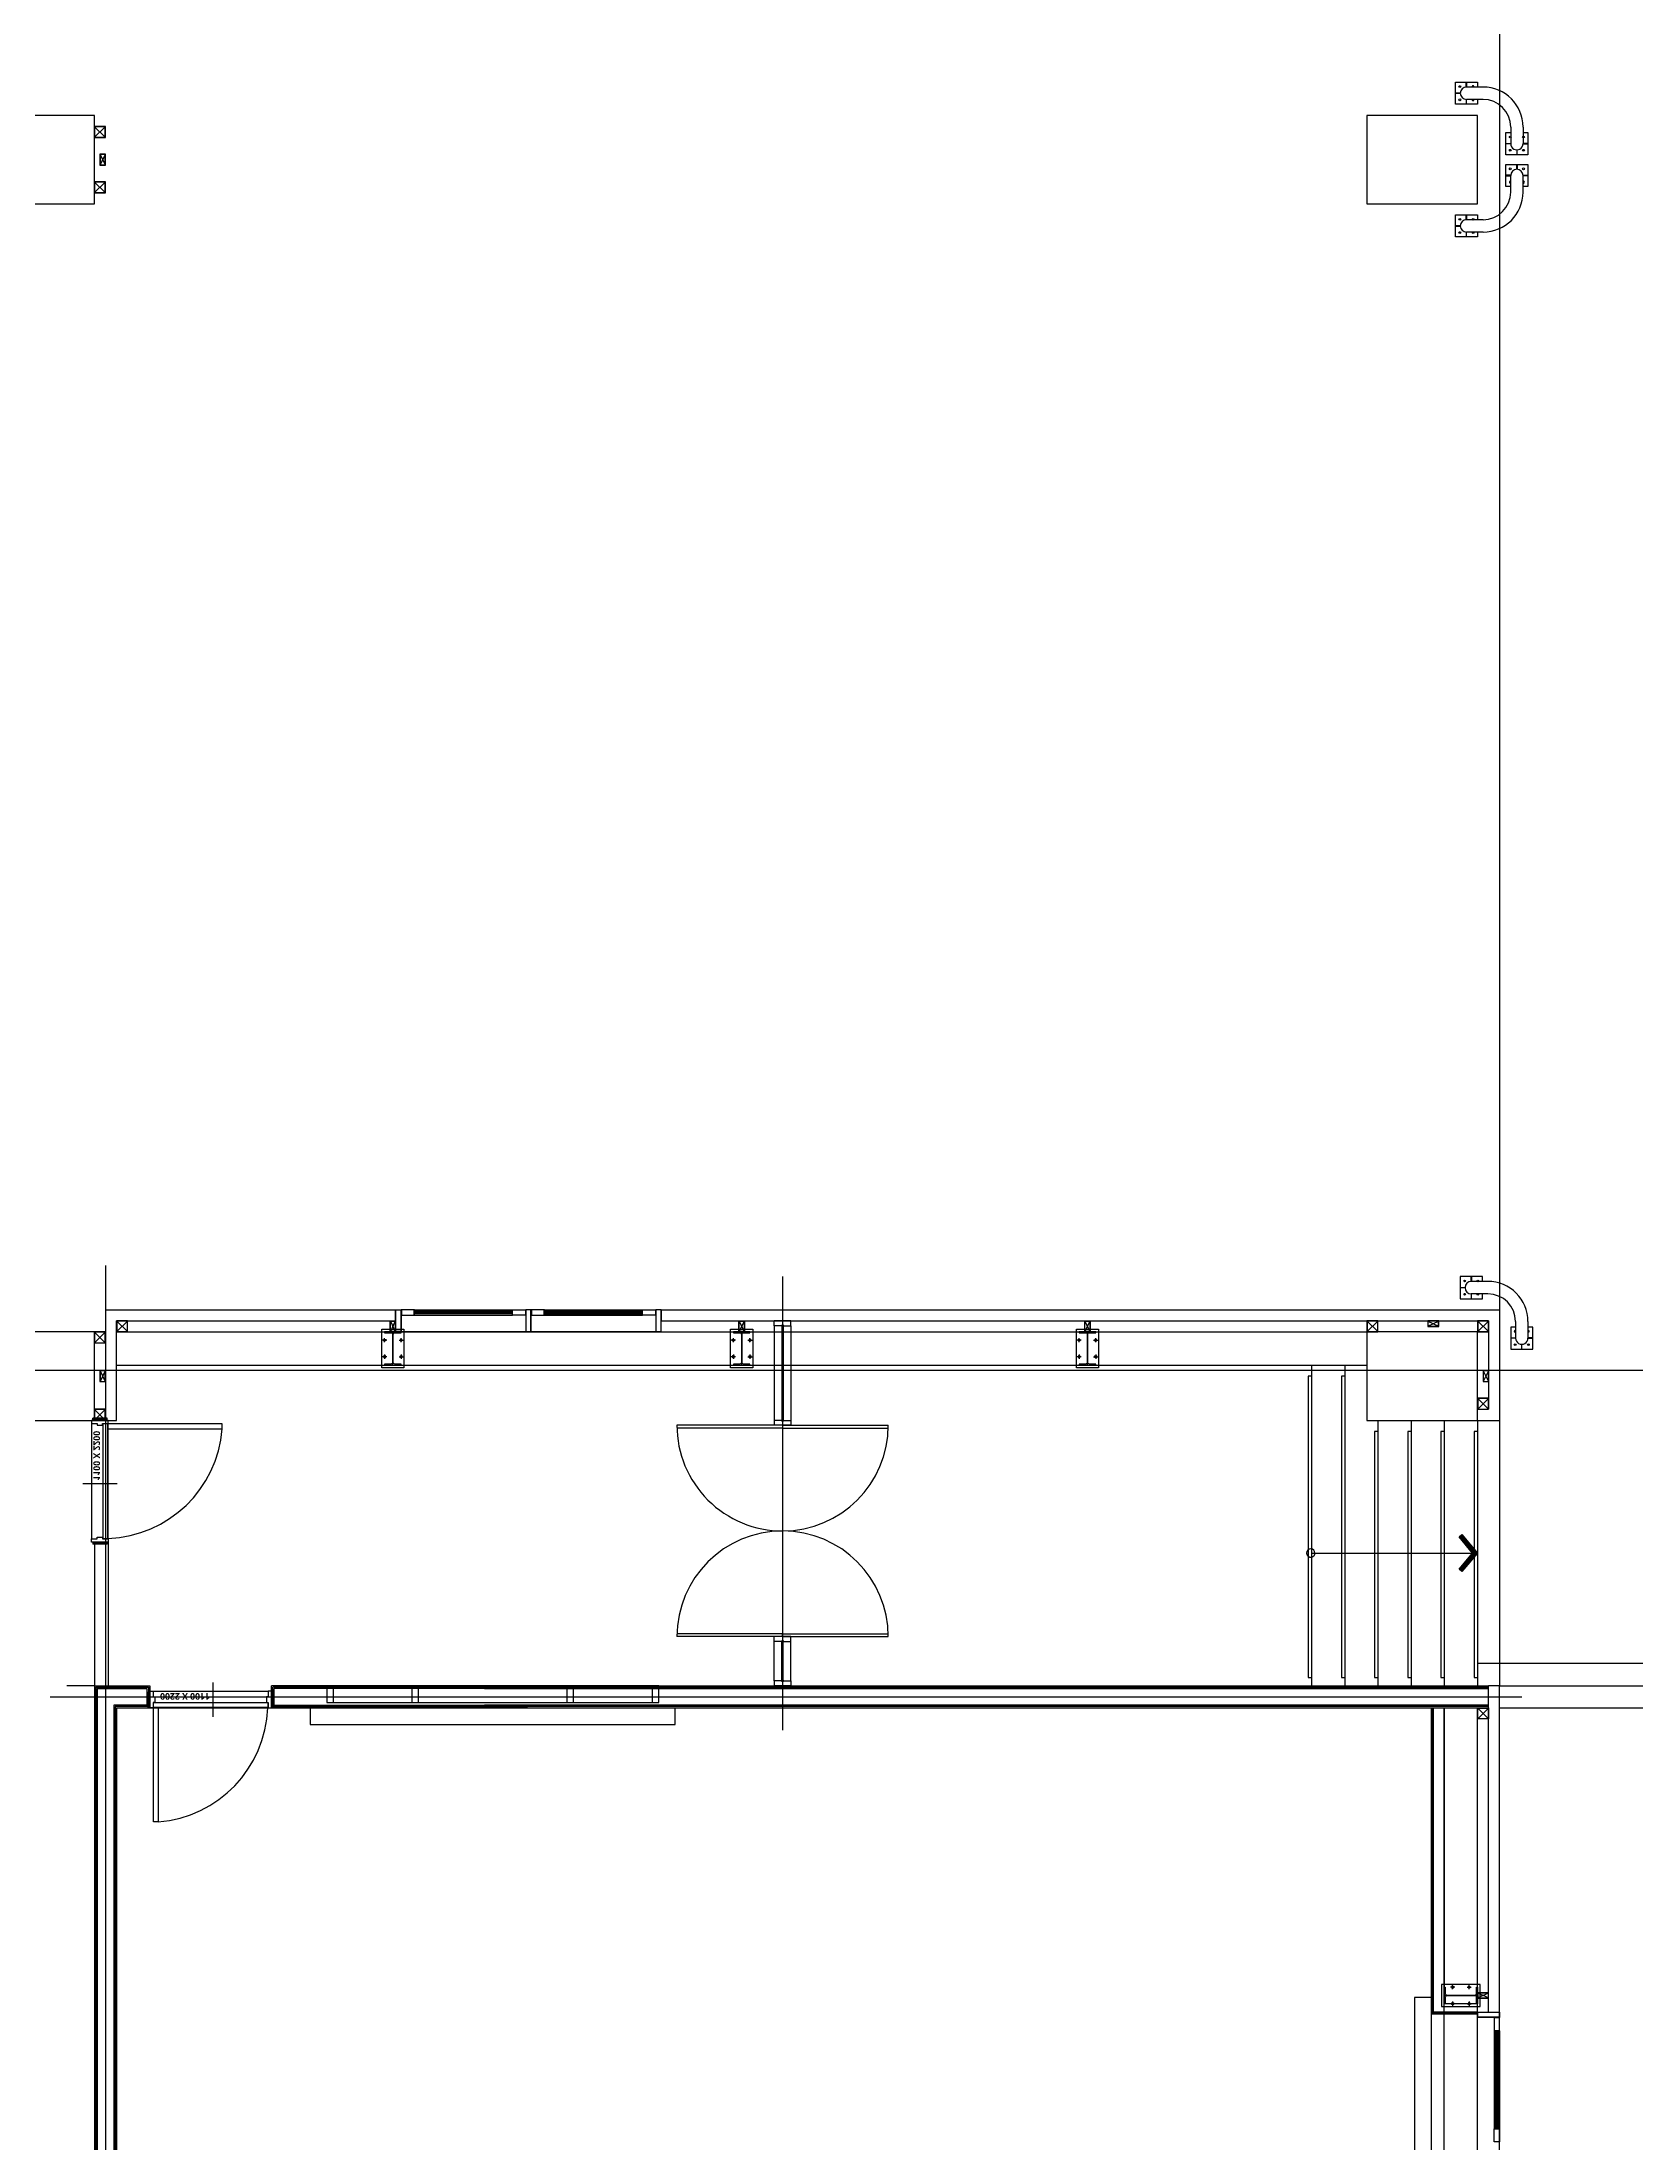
# Model space of a CAD drawing. Header units: millimetres. Extents: x 0 to 356400, y 0 to 68257.
# Drawn here: x 333707 to 334283, y 3321 to 4080 of the extents above; entities that cross this region are included whole.
import ezdxf
from ezdxf.enums import TextEntityAlignment as Align

# ---------------------------------------------------------------- set-up
doc = ezdxf.new("R2010")
doc.units = ezdxf.units.MM
doc.header["$LTSCALE"] = 75
doc.linetypes.add('HID', pattern=[2.3, 1.5, -0.8])
for name, color, linetype in [('1', 7, 'Continuous'), ('6', 6, 'Continuous'), ('8', 8, 'Continuous'), ('SS-PLATE', 32, 'Continuous')]:
    doc.layers.add(name, color=color, linetype=linetype)
doc.layers.add('G(그리드1)', color=185, linetype='Continuous', plot=False)
doc.styles.add('SHP-나눔bo', font='')
doc.styles.get('SHP-나눔bo').set_extended_font_data('NanumGothic', bold=True)

# ---------------------------------------------------------------- blocks, each defined once
blk = doc.blocks.new('BOLT')
at = {"layer": '1', "color": 251}
for p, q in [((-21, 0), (21, 0)), ((0, -21), (0, 21))]:
    blk.add_line(p, q, dxfattribs=at)
at = {"layer": '6', "color": 251}
blk.add_circle((0, 0), 11, dxfattribs=at)
blk = doc.blocks.new('WC2_BP')
at = {"layer": 'SS-PLATE', "color": 251, "ltscale": 0.05}
blk.add_lwpolyline([(-175, -100), (175, -100), (175, 100), (-175, 100)], close=True, dxfattribs=at)
at = {"linetype": 'HID', "yscale": 0.909090909090909, "zscale": 0.909090909090909}
for p, xscale in [((-75, 75), -0.909090909090909), ((75, 75), 0.909090909090909)]:
    blk.add_blockref('BOLT', p, dxfattribs=dict(at, xscale=xscale))
at = {"linetype": 'HID', "yscale": 0.909090909090909, "zscale": 0.909090909090909, "rotation": 180}
for p, xscale in [((-75, -75), 0.909090909090909), ((75, -75), -0.909090909090909)]:
    blk.add_blockref('BOLT', p, dxfattribs=dict(at, xscale=xscale))
blk = doc.blocks.new('G$C7369CDF7')
at = {"layer": '8'}
for p, q in [((97230, 58050), (97230, 73150)), ((97030, 58050), (97030, 72950)), ((96830, 72750), (96830, 57850)), ((97230, 58050), (97230, 58894)), ((82986, 58262), (82986, 58306)), ((82986, 58306), (83186, 58306)), ((83084, 58302), (83084, 58262)), ((83088, 58302), (83084, 58302)), ((83088, 58262), (83088, 58302)), ((83186, 58306), (83186, 58106)), ((83274, 58106), (83274, 58306)), ((83274, 58306), (83474, 58306)), ((83372, 58302), (83376, 58302)), ((83372, 58262), (83372, 58302)), ((83376, 58302), (83376, 58262)), ((83474, 58306), (83474, 58262)), ((93736, 58306), (93886, 58306)), ((93986, 58350), (93786, 58350)), ((93786, 58350), (93786, 58306)), ((93884, 58346), (93884, 58306)), ((93888, 58346), (93884, 58346)), ((93888, 58306), (93888, 58346)), ((93986, 58150), (93986, 58350)), ((82936, 58262), (83086, 58262)), ((82936, 58150), (83086, 58150)), ((82986, 58106), (82986, 58150)), ((83186, 58106), (82986, 58106)), ((83084, 58110), (83084, 58150)), ((83088, 58110), (83084, 58110)), ((83088, 58150), (83088, 58110)), ((83182, 58208), (83142, 58208)), ((83142, 58204), (83182, 58204)), ((83182, 58204), (83182, 58208)), ((83474, 58106), (83274, 58106)), ((83278, 58204), (83278, 58208)), ((83278, 58208), (83318, 58208)), ((83318, 58204), (83278, 58204)), ((83372, 58150), (83372, 58110)), ((83372, 58110), (83376, 58110)), ((83524, 58262), (83374, 58262)), ((83524, 58150), (83374, 58150)), ((83376, 58110), (83376, 58150)), ((83474, 58150), (83474, 58106)), ((93736, 58194), (93886, 58194)), ((93786, 58194), (93786, 58150)), ((93786, 58150), (93986, 58150)), ((93884, 58154), (93884, 58194)), ((93888, 58154), (93884, 58154)), ((93888, 58194), (93888, 58154)), ((93982, 58252), (93942, 58252)), ((93942, 58248), (93982, 58248)), ((93982, 58248), (93982, 58252)), ((97130, 44950), (97130, 58250)), ((21630, 58050), (97030, 58050)), ((93374, 57944), (93374, 57794)), ((93486, 57944), (93486, 57794)), ((93630, 57450), (93630, 58050)), ((93630, 58050), (94630, 58050)), ((93730, 57450), (93730, 57950)), ((93730, 57950), (94530, 57950)), ((93830, 57950), (93730, 57950)), ((93730, 57950), (93730, 57850)), ((93733, 57852), (93828, 57948)), ((93733, 57948), (93828, 57852)), ((93828, 57948), (93733, 57948)), ((93733, 57948), (93733, 57852)), ((93828, 57852), (93828, 57948)), ((93830, 57850), (93830, 57950)), ((94280, 57950, -103000), (94180, 57950, -103000)), ((94180, 57950, -103000), (94180, 57900, -103000)), ((94183, 57902, -103000), (94278, 57948, -103000)), ((94183, 57948, -103000), (94278, 57902, -103000)), ((94278, 57948, -103000), (94183, 57948, -103000)), ((94183, 57948, -103000), (94183, 57902, -103000)), ((94278, 57902, -103000), (94278, 57948, -103000)), ((94280, 57900, -103000), (94280, 57950, -103000)), ((94530, 57950), (94430, 57950)), ((94430, 57950), (94430, 57850)), ((94433, 57852), (94528, 57948)), ((94433, 57948), (94528, 57852)), ((94528, 57948), (94433, 57948)), ((94433, 57948), (94433, 57852)), ((94528, 57852), (94528, 57948)), ((94530, 57850), (94530, 57950)), ((94630, 57850), (94630, 58050)), ((97030, 58050), (97030, 57950)), ((97130, 58050), (97030, 58050)), ((97030, 48850), (97030, 57950)), ((97130, 57950), (97030, 57950)), ((97043, 48863), (97043, 57950)), ((97055, 48875), (97055, 57950)), ((105230, 58050), (97130, 58050)), ((99980, 57950), (97130, 57950)), ((97205, 57950), (97205, 48875)), ((97218, 57950), (97218, 48863)), ((97230, 48850), (97230, 57950)), ((97230, 57850), (97230, 57950)), ((97230, 57950), (97330, 57950)), ((97328, 57852), (97233, 57948)), ((97328, 57948), (97233, 57852)), ((97233, 57852), (97233, 57948)), ((97233, 57948), (97328, 57948)), ((97328, 57948), (97328, 57852)), ((97330, 57950), (97330, 57850)), ((99808, 57948, -103000), (99853, 57852, -103000)), ((99853, 57948, -103000), (99808, 57852, -103000)), ((99980, 57850), (99980, 58050)), ((99980, 58050), (100030, 58050)), ((99982, 58048), (100028, 58048)), ((99982, 57852), (99982, 58048)), ((100028, 58048), (100028, 57852)), ((100150, 58050), (100030, 58050)), ((100030, 58050), (100030, 58000)), ((100030, 58050), (100030, 57850)), ((100030, 58000), (100150, 58000)), ((100148, 58048), (100032, 58048)), ((100032, 58048), (100032, 58002)), ((100032, 58002), (100148, 58002)), ((100148, 58002), (100148, 58048)), ((100150, 58050), (101035, 58050)), ((100150, 58000), (100150, 58050)), ((101035, 58042), (100150, 58042)), ((101035, 58034), (100150, 58034)), ((101035, 58022), (100150, 58022)), ((101035, 58014), (100150, 58014)), ((100150, 58000), (101035, 58000)), ((101035, 58000), (101035, 58050)), ((101035, 58050), (101155, 58050)), ((101155, 58000), (101035, 58000)), ((101037, 58002), (101037, 58048)), ((101037, 58048), (101153, 58048)), ((101153, 58002), (101037, 58002)), ((101153, 58048), (101153, 58002)), ((82530, 57650), (82530, 57850)), ((82530, 57850), (82574, 57850)), ((82534, 57752), (82574, 57752)), ((82534, 57748), (82534, 57752)), ((82574, 57748), (82534, 57748)), ((82574, 57900), (82574, 57750)), ((82686, 57900), (82686, 57750)), ((82686, 57850), (82730, 57850)), ((82726, 57752), (82686, 57752)), ((82686, 57748), (82726, 57748)), ((82726, 57748), (82726, 57752)), ((82730, 57850), (82730, 57650)), ((83630, 57850), (82830, 57850)), ((82830, 57850), (82830, 56850)), ((83630, 56850), (83630, 57850)), ((83730, 57650), (83730, 57850)), ((83730, 57850), (83774, 57850)), ((83734, 57748), (83734, 57752)), ((83734, 57752), (83774, 57752)), ((83774, 57748), (83734, 57748)), ((83774, 57900), (83774, 57750)), ((83886, 57900), (83886, 57750)), ((83886, 57850), (83930, 57850)), ((83926, 57752), (83886, 57752)), ((83886, 57748), (83926, 57748)), ((83926, 57748), (83926, 57752)), ((83930, 57850), (83930, 57650)), ((93374, 57894), (93330, 57894)), ((93330, 57894), (93330, 57694)), ((93334, 57796), (93374, 57796)), ((93334, 57792), (93334, 57796)), ((93374, 57792), (93334, 57792)), ((93428, 57698), (93428, 57738)), ((93432, 57738), (93432, 57698)), ((93530, 57894), (93486, 57894)), ((93526, 57796), (93486, 57796)), ((93486, 57792), (93526, 57792)), ((93526, 57792), (93526, 57796)), ((93530, 57694), (93530, 57894)), ((93730, 57850), (93830, 57850)), ((93733, 57852), (93828, 57852)), ((94630, 57850), (93830, 57850)), ((93830, 57850), (93830, 56850)), ((94180, 57900, -103000), (94280, 57900, -103000)), ((94183, 57902, -103000), (94278, 57902, -103000)), ((94430, 57850), (94530, 57850)), ((94433, 57852), (94528, 57852)), ((94630, 57850), (97030, 57850)), ((94630, 56850), (94630, 57850)), ((94730, 57850), (94730, 57820)), ((94730, 57820), (96955, 57820)), ((95662, 57708), (95830, 57850)), ((95830, 57806), (95684, 57683)), ((95830, 56350), (95830, 57850)), ((95830, 57850), (95998, 57708)), ((95976, 57683), (95830, 57806)), ((96955, 57820), (96955, 57850)), ((104830, 57850), (97230, 57850)), ((97330, 57850), (97230, 57850)), ((97328, 57852), (97233, 57852)), ((99830, 57550, -103000), (99830, 57850, -103000)), ((99905, 57850), (99905, 57550)), ((99980, 57850), (99980, 57450)), ((100030, 57850), (99980, 57850)), ((100028, 57852), (99982, 57852)), ((99990, 57850), (99990, 57440)), ((100000, 57850), (100000, 57430)), ((101155, 57850), (100030, 57850)), ((82730, 57650), (82530, 57650)), ((82628, 57654), (82628, 57694)), ((82632, 57654), (82628, 57654)), ((82632, 57694), (82632, 57654)), ((83930, 57650), (83730, 57650)), ((83828, 57694), (83828, 57654)), ((83828, 57654), (83832, 57654)), ((83832, 57654), (83832, 57694)), ((93330, 57694), (93530, 57694)), ((93432, 57698), (93428, 57698)), ((94630, 57550), (97030, 57550)), ((94730, 57550), (94730, 57520)), ((95684, 57683), (95662, 57708)), ((95998, 57708), (95976, 57683)), ((96955, 57520), (96955, 57550)), ((104830, 57550), (97230, 57550)), ((97230, 57550), (99905, 57550)), ((99827, 57700, -103000), (99834, 57700, -103000)), ((93630, 50473), (93630, 57450)), ((93780, 57500, -103000), (93730, 57500, -103000)), ((93730, 57500, -103000), (93730, 57400, -103000)), ((93730, 50473), (93730, 57450)), ((93730, 57400, -103000), (93780, 57400, -103000)), ((93778, 57402, -103000), (93733, 57498, -103000)), ((93733, 57402, -103000), (93778, 57498, -103000)), ((93778, 57498, -103000), (93733, 57498, -103000)), ((93733, 57498, -103000), (93733, 57402, -103000)), ((93733, 57402, -103000), (93778, 57402, -103000)), ((93778, 57402, -103000), (93778, 57498, -103000)), ((93780, 57400, -103000), (93780, 57500, -103000)), ((94730, 57520), (96955, 57520)), ((97230, 57450), (99980, 57450)), ((97230, 57440), (99990, 57440)), ((97230, 57430), (100000, 57430)), ((99850, 57430), (99850, 57280)), ((100000, 57430), (102360, 57430)), ((94630, 57250), (97030, 57250)), ((94730, 57250), (94730, 57220)), ((94730, 57220), (96955, 57220)), ((96955, 57220), (96955, 57250)), ((99850, 57280), (102510, 57280)), ((82830, 56850), (83630, 56850)), ((93830, 56950), (93730, 56950)), ((93730, 56950), (93730, 56850)), ((93730, 56850), (93830, 56850)), ((93733, 56852), (93828, 56948)), ((93733, 56948), (93828, 56852)), ((93828, 56948), (93733, 56948)), ((93733, 56948), (93733, 56852)), ((93733, 56852), (93828, 56852)), ((93828, 56852), (93828, 56948)), ((93830, 56850), (93830, 56950)), ((93830, 45550), (93830, 56850)), ((93830, 56850), (94630, 56850)), ((94130, 45550), (94130, 56850)), ((94630, 56950), (97030, 56950)), ((94730, 56950), (94730, 56920)), ((94730, 56920), (96955, 56920)), ((96955, 56920), (96955, 56950)), ((94130, 56650), (97030, 56650)), ((94230, 56650), (94230, 56620)), ((94230, 56620), (96955, 56620)), ((96955, 56620), (96955, 56650)), ((94130, 56350), (97030, 56350)), ((94230, 56350), (94230, 56320)), ((94230, 56320), (96955, 56320)), ((96955, 56320), (96955, 56350)), ((93733, 54348, -103000), (93828, 54302, -103000)), ((93733, 54302, -103000), (93828, 54348, -103000)), ((94130, 54325, -103000), (93830, 54325, -103000)), ((93980, 54328, -103000), (93980, 54322, -103000)), ((94675, 51570), (94675, 52525)), ((94700, 51570), (94700, 52525)), ((96560, 51570), (96560, 52525)), ((96585, 51570), (96585, 52525)), ((93330, 51570), (97430, 51570)), ((93730, 51645), (93730, 51495)), ((93775, 51645), (93730, 51645)), ((93775, 51495), (93730, 51495)), ((93775, 51579), (93770, 51577)), ((93770, 51577), (93770, 51563)), ((93775, 51561), (93770, 51563)), ((93772, 51576), (94634, 51576)), ((93772, 51576), (93772, 51564)), ((93772, 51564), (94634, 51564)), ((93775, 51579), (93775, 51645)), ((93775, 51645), (94630, 51645)), ((93775, 51580), (93778, 51578)), ((93775, 51560), (93778, 51562)), ((93775, 51561), (93775, 51495)), ((93775, 51495), (94630, 51495)), ((93778, 51578), (93779, 51577)), ((93778, 51562), (93779, 51563)), ((93779, 51577), (93779, 51576)), ((93779, 51563), (93779, 51564)), ((94627, 51577), (94626, 51576)), ((94627, 51563), (94626, 51564)), ((94628, 51578), (94627, 51577)), ((94628, 51562), (94627, 51563)), ((94630, 51580), (94628, 51578)), ((94630, 51560), (94628, 51562)), ((94630, 51579), (94630, 51645)), ((94630, 51645), (94675, 51645)), ((94630, 51579), (94636, 51577)), ((94630, 51561), (94636, 51563)), ((94630, 51561), (94630, 51495)), ((94630, 51495), (94675, 51495)), ((94634, 51576), (94634, 51564)), ((94634, 51576), (94634, 51564)), ((94636, 51577), (94636, 51563)), ((94675, 51645), (94675, 51495)), ((94675, 51570), (94700, 51570)), ((94675, 51570), (94675, 50615)), ((94700, 51570), (94700, 50615)), ((96585, 51570), (96560, 51570)), ((96560, 51570), (96560, 50615)), ((96630, 51645), (96585, 51645)), ((96585, 51645), (96585, 51495)), ((96585, 51570), (96585, 50615)), ((96630, 51495), (96585, 51495)), ((96630, 51579), (96625, 51577)), ((96625, 51577), (96625, 51563)), ((96630, 51561), (96625, 51563)), ((96989, 51576), (96627, 51576)), ((96627, 51576), (96627, 51564)), ((96627, 51576), (96627, 51564)), ((96989, 51564), (96627, 51564)), ((96630, 51579), (96630, 51645)), ((96985, 51645), (96630, 51645)), ((96630, 51580), (96633, 51578)), ((96630, 51560), (96633, 51562)), ((96630, 51561), (96630, 51495)), ((96985, 51495), (96630, 51495)), ((96633, 51578), (96634, 51577)), ((96633, 51562), (96634, 51563)), ((96634, 51577), (96634, 51576)), ((96634, 51563), (96634, 51564)), ((96982, 51577), (96981, 51576)), ((96982, 51563), (96981, 51564)), ((96983, 51578), (96982, 51577)), ((96983, 51562), (96982, 51563)), ((96985, 51580), (96983, 51578)), ((96985, 51560), (96983, 51562)), ((96985, 51579), (96985, 51645)), ((96985, 51645), (97030, 51645)), ((96985, 51579), (96991, 51577)), ((96985, 51561), (96991, 51563)), ((96985, 51561), (96985, 51495)), ((96985, 51495), (97030, 51495)), ((96989, 51576), (96989, 51564)), ((96991, 51577), (96991, 51563)), ((97030, 51645), (97030, 51495)), ((93733, 51223, -103000), (93828, 51177, -103000)), ((93733, 51177, -103000), (93828, 51223, -103000)), ((94130, 51200, -103000), (93830, 51200, -103000)), ((93980, 51203, -103000), (93980, 51197, -103000)), ((97380, 50600), (97230, 50600)), ((97380, 47300), (97380, 50600)), ((93630, 50473), (93730, 50473)), ((93830, 50473), (93630, 50473)), ((93630, 50473), (93630, 50423)), ((93630, 50303), (93630, 50423)), ((93630, 50423), (93680, 50423)), ((93630, 50423), (93830, 50423)), ((93828, 50471), (93632, 50471)), ((93632, 50471), (93632, 50425)), ((93632, 50425), (93828, 50425)), ((93632, 50425), (93632, 50425)), ((93632, 50305), (93632, 50421)), ((93632, 50421), (93678, 50421)), ((93678, 50421), (93678, 50305)), ((93680, 50423), (93680, 50303)), ((93828, 50425), (93828, 50471)), ((93830, 50423), (93830, 50473)), ((93830, 50423), (93830, 49298)), ((97180, 50450), (97030, 50450)), ((97030, 50450), (97030, 50390)), ((97030, 50390, 0), (97030, 49680, 0)), ((97030, 47510, 0), (97030, 50390, 0)), ((97030, 50390), (97180, 50390)), ((97042, 50390, 0), (97042, 49680, 0)), ((97054, 50390, 0), (97054, 49680, 0)), ((97180, 50390), (97180, 50450)), ((97180, 47510, 0), (97180, 50390, 0)), ((93630, 49418), (93630, 50303)), ((93680, 50303), (93630, 50303)), ((93678, 50305), (93632, 50305)), ((93638, 49418), (93638, 50303)), ((93646, 49418), (93646, 50303)), ((93658, 49418), (93658, 50303)), ((93666, 49418), (93666, 50303)), ((93680, 49418), (93680, 50303)), ((97180, 49680, 0), (97030, 49680, 0)), ((97030, 49680, 0), (97030, 49620, 0)), ((97030, 49620, 0), (97030, 48280, 0)), ((97030, 49620, 0), (97180, 49620, 0)), ((97042, 49620, 0), (97042, 48280, 0)), ((97054, 49620, 0), (97054, 48280, 0)), ((97180, 49620, 0), (97180, 49680, 0)), ((93680, 49418), (93630, 49418)), ((93630, 49418), (93630, 49298)), ((93632, 49416), (93632, 49300)), ((93678, 49416), (93632, 49416)), ((93678, 49300), (93678, 49416)), ((93680, 49298), (93680, 49418)), ((93630, 49298), (93680, 49298)), ((93830, 49298), (93630, 49298)), ((93630, 49298), (93630, 49248)), ((93630, 49248), (93830, 49248)), ((93630, 49128), (93630, 49248)), ((93630, 49248), (93680, 49248)), ((93632, 49300), (93678, 49300)), ((93828, 49296), (93632, 49296)), ((93632, 49296), (93632, 49250)), ((93632, 49250), (93828, 49250)), ((93632, 49250), (93632, 49250)), ((93632, 49130), (93632, 49246)), ((93632, 49246), (93678, 49246)), ((93678, 49246), (93678, 49130)), ((93680, 49248), (93680, 49128)), ((93828, 49250), (93828, 49296)), ((93830, 49248), (93830, 49298)), ((93830, 49248), (93830, 48123)), ((97030, 49250), (97030, 46950)), ((97043, 49263), (97043, 46963)), ((97055, 49275), (97055, 46975)), ((97205, 46975), (97205, 49275)), ((97218, 46963), (97218, 49263)), ((97230, 45850), (97230, 49250)), ((97230, 49250), (97230, 46950)), ((93630, 48243), (93630, 49128)), ((93680, 49128), (93630, 49128)), ((93678, 49130), (93632, 49130)), ((93638, 49128), (93638, 48243)), ((93646, 49128), (93646, 48243)), ((93658, 49128), (93658, 48243)), ((93666, 49128), (93666, 48243)), ((93680, 48243), (93680, 49128)), ((93680, 48243), (93630, 48243)), ((93630, 48243), (93630, 48123)), ((93632, 48241), (93632, 48125)), ((93678, 48241), (93632, 48241)), ((93678, 48125), (93678, 48241)), ((93680, 48123), (93680, 48243)), ((97180, 48280), (97030, 48280)), ((97030, 48280), (97030, 48220)), ((97180, 48280), (97030, 48280)), ((97030, 48280), (97030, 48220)), ((97180, 48220), (97180, 48280)), ((97180, 48220), (97180, 48280)), ((93630, 48123), (93680, 48123)), ((93630, 48073), (93630, 48123)), ((93630, 48123), (93830, 48123)), ((93630, 45450), (93630, 48073)), ((93630, 48073), (93730, 48073)), ((93830, 48073), (93630, 48073)), ((93632, 48125), (93678, 48125)), ((93632, 48075), (93632, 48121)), ((93632, 48121), (93828, 48121)), ((93828, 48075), (93632, 48075)), ((93730, 45550), (93730, 48073)), ((93733, 48070, -103000), (93828, 48025, -103000)), ((93733, 48025, -103000), (93828, 48070, -103000)), ((93828, 48121), (93828, 48075)), ((93830, 48123), (93830, 48073)), ((94130, 48048, -103000), (93830, 48048, -103000)), ((93980, 48051, -103000), (93980, 48044, -103000)), ((97030, 48220, 0), (97030, 47510)), ((97030, 48220), (97180, 48220)), ((97030, 48220), (97180, 48220)), ((97042, 48220, 0), (97042, 47510)), ((97054, 48220, 0), (97054, 47510)), ((97180, 47510, 0), (97030, 47510, 0)), ((97030, 47510, 0), (97030, 47450, 0)), ((97180, 47450, 0), (97180, 47510, 0)), ((97030, 47450, 0), (97180, 47450, 0)), ((97230, 47300), (97380, 47300)), ((97230, 46950), (97030, 46950)), ((97218, 46963), (97043, 46963)), ((97205, 46975), (97055, 46975)), ((97100, 46950), (97080, 46950)), ((97080, 46950), (97080, 46920)), ((97080, 45880), (97080, 46920)), ((97080, 46920), (97130, 46920)), ((97220, 46970), (97090, 46970)), ((97090, 46950), (97090, 46970)), ((97220, 46960), (97090, 46960)), ((97220, 46950), (97090, 46950)), ((97110, 46950), (97110, 46970)), ((97130, 46920), (97130, 46905)), ((97130, 46905), (97180, 46905)), ((97180, 46905), (97180, 46920)), ((97180, 46920), (97230, 46920)), ((97182, 45883), (97182, 46917)), ((97182, 46917), (97227, 46917)), ((97200, 46950), (97200, 46970)), ((97230, 46950), (97210, 46950)), ((97220, 46950), (97220, 46970)), ((97227, 46917), (97227, 45883)), ((97230, 46920), (97230, 46950)), ((97230, 46920), (97230, 45880)), ((97310, 46425), (97000, 46425)), ((97030, 45350), (97030, 45850)), ((97030, 45850), (97230, 45850)), ((97043, 45363), (97043, 45838)), ((97043, 45838), (97218, 45838)), ((97055, 45375), (97055, 45825)), ((97055, 45825), (97205, 45825)), ((97080, 45850), (97080, 45880)), ((97080, 45880), (97130, 45880)), ((97100, 45850), (97080, 45850)), ((97090, 45850), (97090, 45830)), ((97220, 45850), (97090, 45850)), ((97220, 45840), (97090, 45840)), ((97220, 45830), (97090, 45830)), ((97110, 45850), (97110, 45830)), ((97130, 45880), (97130, 45895)), ((97130, 45895), (97180, 45895)), ((97180, 45895), (97180, 45880)), ((97180, 45880), (97230, 45880)), ((97227, 45883), (97182, 45883)), ((97200, 45850), (97200, 45830)), ((97205, 45825), (97205, 45525)), ((97230, 45850), (97210, 45850)), ((97218, 45838), (97218, 45538)), ((97220, 45850), (97220, 45830)), ((97227, 45883), (97227, 45928)), ((97227, 45928), (98261, 45928)), ((98261, 45883), (97227, 45883)), ((97230, 45880), (97230, 45850)), ((97230, 45550), (97230, 45850)), ((98261, 45928), (98261, 45883)), ((93830, 45650), (93730, 45650)), ((93730, 45650), (93730, 45550)), ((93733, 45552), (93828, 45648)), ((93733, 45648), (93828, 45552)), ((93828, 45648), (93733, 45648)), ((93733, 45648), (93733, 45552)), ((93828, 45552), (93828, 45648)), ((93830, 45550), (93830, 45650)), ((83030, 45450), (82930, 45450)), ((82930, 45450), (82930, 45350)), ((82933, 45352), (83028, 45448)), ((82933, 45448), (83028, 45352)), ((83028, 45448), (82933, 45448)), ((82933, 45448), (82933, 45352)), ((83028, 45352), (83028, 45448)), ((83030, 45350), (83030, 45450)), ((83280, 45450, -103000), (83180, 45450, -103000)), ((83180, 45450, -103000), (83180, 45400, -103000)), ((83180, 45400, -103000), (83280, 45400, -103000)), ((83183, 45402, -103000), (83278, 45448, -103000)), ((83183, 45448, -103000), (83278, 45402, -103000)), ((83278, 45448, -103000), (83183, 45448, -103000)), ((83183, 45448, -103000), (83183, 45402, -103000)), ((83183, 45402, -103000), (83278, 45402, -103000)), ((83278, 45402, -103000), (83278, 45448, -103000)), ((83280, 45400, -103000), (83280, 45450, -103000)), ((83530, 45450), (83430, 45450)), ((83430, 45450), (83430, 45350)), ((83433, 45352), (83528, 45448)), ((83433, 45448), (83528, 45352)), ((83528, 45448), (83433, 45448)), ((83433, 45448), (83433, 45352)), ((83528, 45352), (83528, 45448)), ((83530, 45350), (83530, 45450)), ((93230, 45450), (110005, 45450)), ((93630, 45450), (94530, 45450)), ((94630, 45550), (93730, 45550)), ((93730, 45550), (93830, 45550)), ((93733, 45552), (93828, 45552)), ((93930, 45450), (93830, 45450)), ((93830, 45450), (93830, 45350)), ((93833, 45352), (93928, 45448)), ((93833, 45448), (93928, 45352)), ((93928, 45448), (93833, 45448)), ((93833, 45448), (93833, 45352)), ((93928, 45352), (93928, 45448)), ((93930, 45350), (93930, 45450)), ((94280, 45450, -103000), (94180, 45450, -103000)), ((94180, 45450, -103000), (94180, 45400, -103000)), ((94180, 45400, -103000), (94280, 45400, -103000)), ((94183, 45402, -103000), (94278, 45448, -103000)), ((94183, 45448, -103000), (94278, 45402, -103000)), ((94278, 45448, -103000), (94183, 45448, -103000)), ((94183, 45448, -103000), (94183, 45402, -103000)), ((94183, 45402, -103000), (94278, 45402, -103000)), ((94278, 45402, -103000), (94278, 45448, -103000)), ((94280, 45400, -103000), (94280, 45450, -103000)), ((94630, 45450), (94530, 45450)), ((94530, 45450), (94530, 45350)), ((94533, 45352), (94628, 45448)), ((94533, 45448), (94628, 45352)), ((94628, 45448), (94533, 45448)), ((94533, 45448), (94533, 45352)), ((94610, 45465), (94610, 45335)), ((94630, 45465), (94610, 45465)), ((94630, 45445), (94610, 45445)), ((94620, 45465), (94620, 45335)), ((94628, 45352), (94628, 45448)), ((94630, 45450), (94630, 45550)), ((94630, 45465), (94630, 45335)), ((94630, 45350), (94630, 45450)), ((95700, 45475), (94660, 45475)), ((95205, 45555), (95205, 45245)), ((95730, 45475), (97030, 45475)), ((95730, 45350), (95730, 45475)), ((95730, 45465), (95750, 45465)), ((95730, 45465), (95730, 45335)), ((95730, 45445), (95750, 45445)), ((95740, 45465), (95740, 45335)), ((95750, 45465), (95750, 45335)), ((97205, 45525), (109455, 45525)), ((97218, 45538), (109443, 45538)), ((97230, 45550), (109430, 45550)), ((83630, 45350), (82830, 45350)), ((82830, 45350), (82830, 44250)), ((82930, 45350), (83030, 45350)), ((82933, 45352), (83028, 45352)), ((83430, 45350), (83530, 45350)), ((83433, 45352), (83528, 45352)), ((83630, 44250), (83630, 45350)), ((94630, 45350), (93830, 45350)), ((93830, 45350), (93830, 44250)), ((93830, 45350), (93930, 45350)), ((93833, 45352), (93928, 45352)), ((94530, 45350), (94630, 45350)), ((94533, 45352), (94628, 45352)), ((94630, 45355), (94610, 45355)), ((94630, 45335), (94610, 45335)), ((94630, 44250), (94630, 45350)), ((94660, 45325), (95700, 45325)), ((95730, 45355), (95750, 45355)), ((95730, 45350), (97030, 45350)), ((95730, 45335), (95750, 45335)), ((97030, 45350), (109630, 45350)), ((97030, 45350), (97030, 45250)), ((97030, 45250), (97030, 45200)), ((97030, 45200), (97030, 45100)), ((97043, 45363), (109618, 45363)), ((97055, 45375), (109605, 45375))]:
    blk.add_line(p, q, dxfattribs=at)
at = {"layer": '8', "elevation": -103000}
for points in [[(99805, 57950), (99805, 57850), (99855, 57850), (99855, 57950)], [(99808, 57948), (99808, 57852), (99853, 57852), (99853, 57948)], [(93730, 54350), (93830, 54350), (93830, 54300), (93730, 54300)], [(93733, 54348), (93828, 54348), (93828, 54302), (93733, 54302)], [(93730, 51225), (93830, 51225), (93830, 51175), (93730, 51175)], [(93733, 51223), (93828, 51223), (93828, 51177), (93733, 51177)], [(93730, 48073), (93830, 48073), (93830, 48023), (93730, 48023)], [(93733, 48070), (93828, 48070), (93828, 48025), (93733, 48025)]]:
    blk.add_lwpolyline(points, close=True, dxfattribs=at)
for points in [[(99755, 57550), (99755, 57559), (99814, 57559, 0.414214), (99827, 57572), (99827, 57828, 0.414214), (99814, 57841), (99755, 57841), (99755, 57850), (99905, 57850), (99905, 57841), (99847, 57841, 0.414214), (99834, 57828), (99834, 57572, 0.414214), (99847, 57559), (99905, 57559), (99905, 57550)], [(94130, 54400), (94121, 54400), (94121, 54341, -0.414214), (94108, 54328), (93852, 54328, -0.414214), (93839, 54341), (93839, 54400), (93830, 54400), (93830, 54250), (93839, 54250), (93839, 54309, -0.414214), (93852, 54322), (94108, 54322, -0.414214), (94121, 54309), (94121, 54250), (94130, 54250)], [(94130, 51275), (94121, 51275), (94121, 51216, -0.414214), (94108, 51203), (93852, 51203, -0.414214), (93839, 51216), (93839, 51275), (93830, 51275), (93830, 51125), (93839, 51125), (93839, 51184, -0.414214), (93852, 51197), (94108, 51197, -0.414214), (94121, 51184), (94121, 51125), (94130, 51125)], [(94130, 48123), (94121, 48123), (94121, 48064, -0.414214), (94108, 48051), (93852, 48051, -0.414214), (93839, 48064), (93839, 48123), (93830, 48123), (93830, 47973), (93839, 47973), (93839, 48031, -0.414214), (93852, 48044), (94108, 48044, -0.414214), (94121, 48031), (94121, 47973), (94130, 47973)]]:
    blk.add_lwpolyline(points, format="xyb", close=True, dxfattribs=at)
at = {"layer": '8'}
for points in [[(94663, 46506), (94663, 45472), (94708, 45472), (94708, 46506)], [(94663, 45427), (95697, 45427), (95697, 45472), (94663, 45472)]]:
    blk.add_lwpolyline(points, close=True, dxfattribs=at)
for points in [[(94630, 45345), (94630, 45325), (94660, 45325), (94660, 45375), (94675, 45375), (94675, 45425), (94660, 45425), (94660, 45475), (94630, 45475), (94630, 45455)], [(95730, 45345), (95730, 45325), (95700, 45325), (95700, 45375), (95685, 45375), (95685, 45425), (95700, 45425), (95700, 45475), (95730, 45475), (95730, 45455)]]:
    blk.add_lwpolyline(points, dxfattribs=at)
for centre in [(93946, 58310), (83026, 58266), (83026, 58146), (83146, 58266), (83146, 58146), (83314, 58266), (83314, 58146), (93946, 58190), (83770, 57810), (83890, 57810), (93370, 57854), (93370, 57734), (93490, 57854), (93490, 57734), (82570, 57690), (82690, 57690), (83770, 57690), (83890, 57690)]:
    blk.add_circle(centre, 8, dxfattribs=at)
for centre, radius, start, end in [((93736, 57944), 362, 90, 180), ((93826, 58310), 8, 330, 210), ((93886, 58250), 56, 270, 90), ((82936, 57900), 362, 90, 180), ((82936, 57900), 250, 90, 180), ((83086, 58206), 56, 270, 90), ((83374, 58206), 56, 90, 270), ((83434, 58266), 8, 330, 210), ((83434, 58146), 8, 150, 30), ((83524, 57900), 362, 0, 90), ((83524, 57900), 250, 0, 90), ((93736, 57944), 250, 90, 180), ((93826, 58190), 8, 150, 30), ((82570, 57810), 8, 60, 300), ((82630, 57750), 56, 180, 0), ((82690, 57810), 8, 240, 120), ((83830, 57750), 56, 180, 0), ((93430, 57794), 56, 180, 0), ((95830, 56343), 37.5, 90, 270), ((95830, 56343), 37.5, 270, 90), ((94675, 51570), 955, 0, 90), ((96585, 51570), 955, 90, 180), ((94675, 51570), 955, 270, 0), ((96585, 51570), 955, 180, 270), ((97189, 45843), 1075, 4.5299, 87.8035), ((94623, 45434), 1075, 2.1965, 85.4701)]:
    blk.add_arc(centre, radius, start, end, dxfattribs=at)
for points in [[(95830, 57806), (95830, 57850), (95684, 57683), (95662, 57708)], [(95976, 57683), (95998, 57708), (95830, 57806), (95830, 57850)]]:
    blk.add_solid(points, dxfattribs=at)
at = {"layer": '8', "rotation": 89.99999999999993}
blk.add_blockref('WC2_BP', (99830, 57700, -103000), dxfattribs=at)
at = {"layer": '8', "xscale": -1}
for p in [(93980, 54325, -103000), (93980, 51200, -103000), (93980, 48048, -103000)]:
    blk.add_blockref('WC2_BP', p, dxfattribs=at)
at = {"layer": '8', "style": 'SHP-나눔bo'}
blk.add_text('1100 X 2200', height=60, rotation=270, dxfattribs=at).set_placement((97096, 46169), align=Align.CENTER)
at = {"layer": '8', "style": 'SHP-나눔bo', "text_generation_flag": 4}
blk.add_text('1100 X 2200', height=60, rotation=180, dxfattribs=at).set_placement((94950, 45341), align=Align.CENTER)

msp = doc.modelspace()

# ---------------------------------------------------------------- linework, layer by layer
at = {"layer": 'G(그리드1)'}
for points in [[(346075, 59900), (319475, 59900), (319475, 3600), (346075, 3600)], [(346075, 59900), (322175, 59900), (322175, 3600), (346075, 3600)]]:
    msp.add_lwpolyline(points, close=True, dxfattribs=at)

# ---------------------------------------------------------------- block references
at = {"xscale": 0.04000000000000001, "yscale": 0.04000000000000001, "zscale": 0.04000000000000001, "rotation": 270}
msp.add_blockref('G$C7369CDF7', (331912.17, 7367.09), dxfattribs=at)

doc.saveas('drawing.dxf')
